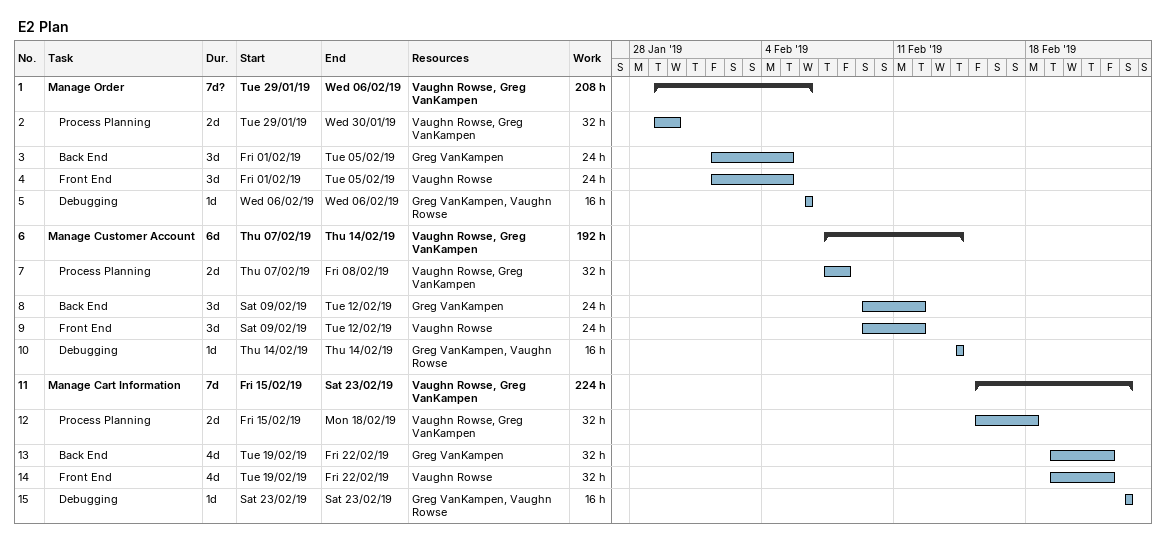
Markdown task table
E2 Plan

| ID | Level | Task | Duration | Start | Finish | Resources | Work (h) |
|---|---|---|---|---|---|---|---|
| 1 | 1 | **Manage Order** | 7d? | 2019-01-29 | 2019-02-06 | Vaughn Rowse, Greg VanKampen | 208 |
| 2 | 2 | Process Planning | 2d | 2019-01-29 | 2019-01-30 | Vaughn Rowse, Greg VanKampen | 32 |
| 3 | 2 | Back End | 3d | 2019-02-01 | 2019-02-05 | Greg VanKampen | 24 |
| 4 | 2 | Front End | 3d | 2019-02-01 | 2019-02-05 | Vaughn Rowse | 24 |
| 5 | 2 | Debugging | 1d | 2019-02-06 | 2019-02-06 | Greg VanKampen, Vaughn Rowse | 16 |
| 6 | 1 | **Manage Customer Account** | 6d | 2019-02-07 | 2019-02-14 | Vaughn Rowse, Greg VanKampen | 192 |
| 7 | 2 | Process Planning | 2d | 2019-02-07 | 2019-02-08 | Vaughn Rowse, Greg VanKampen | 32 |
| 8 | 2 | Back End | 3d | 2019-02-09 | 2019-02-12 | Greg VanKampen | 24 |
| 9 | 2 | Front End | 3d | 2019-02-09 | 2019-02-12 | Vaughn Rowse | 24 |
| 10 | 2 | Debugging | 1d | 2019-02-14 | 2019-02-14 | Greg VanKampen, Vaughn Rowse | 16 |
| 11 | 1 | **Manage Cart Information** | 7d | 2019-02-15 | 2019-02-23 | Vaughn Rowse, Greg VanKampen | 224 |
| 12 | 2 | Process Planning | 2d | 2019-02-15 | 2019-02-18 | Vaughn Rowse, Greg VanKampen | 32 |
| 13 | 2 | Back End | 4d | 2019-02-19 | 2019-02-22 | Greg VanKampen | 32 |
| 14 | 2 | Front End | 4d | 2019-02-19 | 2019-02-22 | Vaughn Rowse | 32 |
| 15 | 2 | Debugging | 1d | 2019-02-23 | 2019-02-23 | Greg VanKampen, Vaughn Rowse | 16 |
